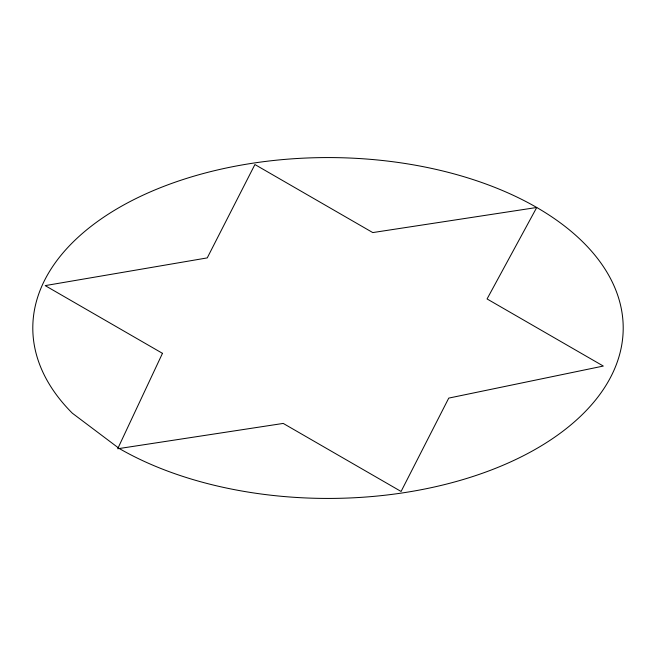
<?xml version="1.0" encoding="UTF-8"?>
<svg xmlns="http://www.w3.org/2000/svg" width="656" height="656" viewBox="0 0 656 656"><rect width="100%" height="100%" fill="white"/><g stroke="black" fill="none" stroke-linecap="round" stroke-linejoin="round"><path stroke-width="0.98" d="M162.475 353.33L117.703 448.753L283.228 423.423L401.087 491.467L448.753 398.102L603.307 366.056L487.064 298.947L536.739 207.485L372.772 232.577L254.913 164.533L207.247 257.898L45.19 285.614L162.475 353.33M119.261 448.515L72.349 413.214A295.2 170.429 0 0 1 302.268 158.219A295.2 170.429 0 0 1 605.398 386.294A295.2 170.429 0 0 1 119.261 448.515"/></g></svg>
